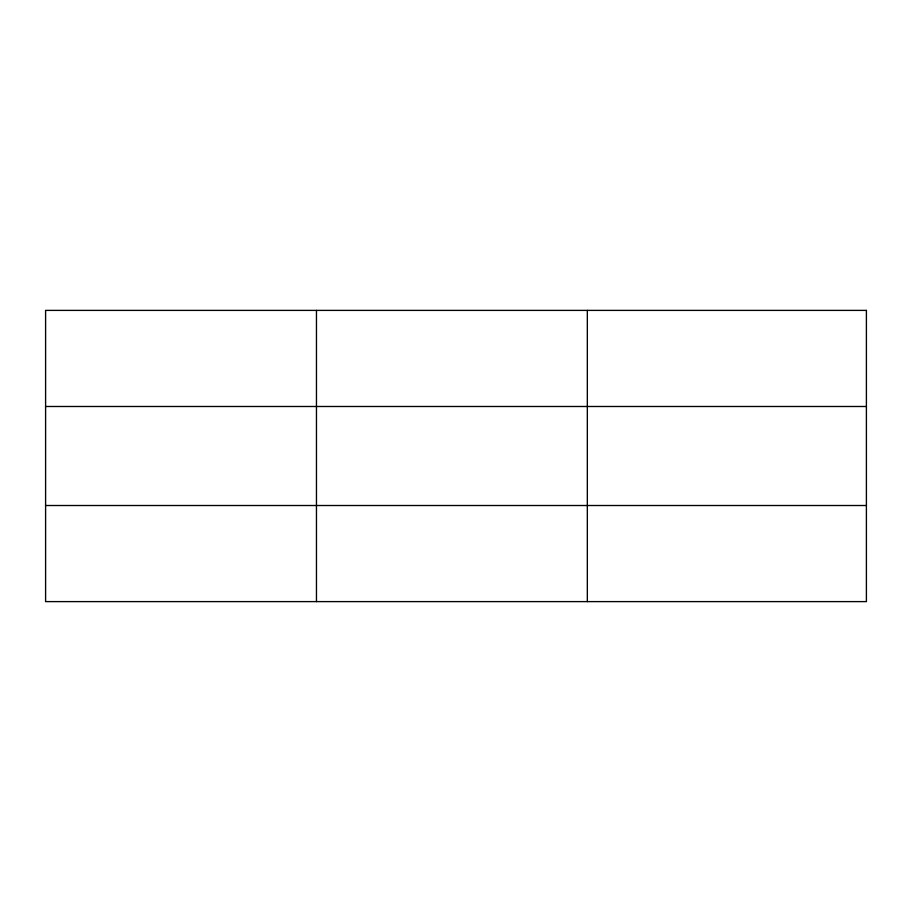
<?xml version="1.0" encoding="UTF-8"?>
<svg xmlns="http://www.w3.org/2000/svg" width="912" height="912" viewBox="0 0 912 912"><rect width="100%" height="100%" fill="white"/><g stroke="black" fill="none" stroke-linecap="round" stroke-linejoin="round"><path stroke-width="1.37" d="M316.464 310.388L316.464 601.612M587.328 310.388L587.328 601.612M45.6 406.49L866.4 406.49M45.6 505.51L866.4 505.51M866.4 310.388L866.4 601.612L45.6 601.612L45.6 310.388L866.4 310.388"/></g></svg>
